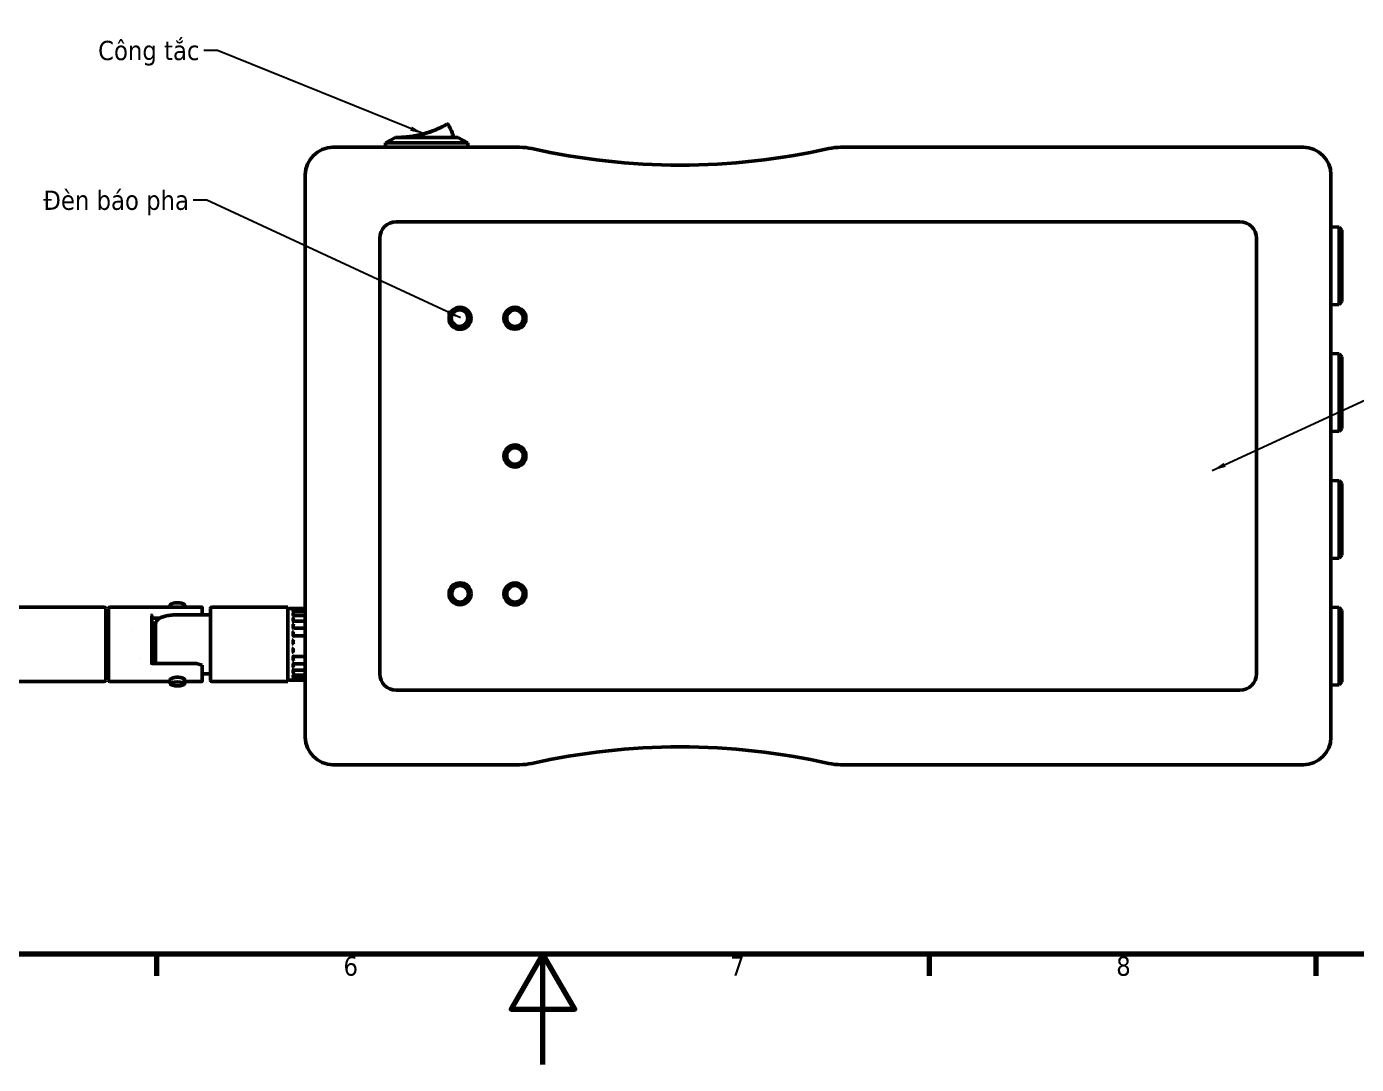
# Model space of a CAD drawing. Header units: millimetres. Extents: x -86 to 841, y -58 to 594.
# Drawn here: x 326.9 to 568, y 0 to 188.3 of the extents above; entities that cross this region are included whole.
import ezdxf

# ---------------------------------------------------------------- set-up
doc = ezdxf.new("R2010")
doc.units = ezdxf.units.MM
for name, color, linetype, lineweight in [('Border (ISO)', 7, 'Continuous', 70), ('Symbol (ISO)', 7, 'Continuous', 25), ('Visible (ISO)', 7, 'Continuous', 50)]:
    doc.layers.add(name, color=color, linetype=linetype, lineweight=lineweight)
doc.styles.add('Note Text (ISO)', font='tahoma.ttf')
doc.dimstyles.new('Default - Method 1b (ISO)$7', dxfattribs={"dimtxt": 3.5, "dimasz": 2.5, "dimexe": 3.175, "dimexo": 0, "dimgap": 0.762, "dimtad": 1, "dimtoh": 1, "dimrnd": 1e-08, "dimtxsty": 'Note Text (ISO)', "dimcen": 0.09, "dimdle": 10, "dimclrd": 256, "dimclre": 256, "dimclrt": 256, "dimazin": 2, "dimtfac": 1, "dimtmove": 0, "dimatfit": 3, "dimfxl": 1, "dimtolj": 1, "dimlwd": -1, "dimlwe": -1, "dimarcsym": 0})

# ---------------------------------------------------------------- blocks, each defined once
blk = doc.blocks.new('Borders Default Border')
at = {"layer": 'Border (ISO)'}
for p, q in [((350.42, 20), (350.42, 16.1)), ((490.58, 20), (490.58, 16.1)), ((560.67, 20), (560.67, 16.1))]:
    blk.add_line(p, q, dxfattribs=at)
at = {"layer": 'Border (ISO)', "flags": 128}
for points in [[(20, 20), (20, 574), (821, 574), (821, 20), (20, 20)], [(420.5, 0), (420.5, 20), (414.73, 10), (426.27, 10), (420.5, 20)]]:
    blk.add_lwpolyline(points, dxfattribs=at)
at = {"layer": 'Border (ISO)', "char_height": 3.5, "attachment_point": 7, "style": 'Note Text (ISO)'}
for s, insert in [('6', (384.34, 16.03)), ('7', (454.46, 16.1)), ('8', (524.48, 16.02))]:
    blk.add_mtext(s, dxfattribs=dict(at, insert=insert))

msp = doc.modelspace()

# ---------------------------------------------------------------- linework, layer by layer
at = {"layer": 'Visible (ISO)'}
for p, q in [((399.669, 169.044), (399.666, 169.054)), ((402.433, 170.202), (402.428, 170.211)), ((391.966, 167.176), (393.766, 168.176)), ((391.966, 167.176), (391.966, 166.376)), ((406.866, 167.176), (391.966, 167.176)), ((393.766, 168.176), (405.066, 168.176)), ((394.849, 168.189), (394.849, 168.199)), ((397.822, 168.564), (397.824, 168.554)), ((406.866, 167.176), (405.066, 168.176)), ((406.866, 167.176), (406.866, 166.376)), ((416.288, 166.376), (382.416, 166.376)), ((558.416, 166.376), (474.544, 166.376)), ((377.416, 161.376), (377.416, 59.376)), ((563.416, 59.376), (563.416, 161.376)), ((393.916, 152.876), (546.916, 152.876)), ((564.916, 151.894), (563.416, 151.946)), ((390.916, 70.876), (390.916, 149.876)), ((549.916, 149.876), (549.916, 70.876)), ((564.916, 151.894), (564.916, 137.859)), ((565.416, 151.358), (564.916, 151.894)), ((565.416, 138.395), (565.416, 151.358)), ((564.916, 137.859), (563.416, 137.806)), ((565.416, 138.395), (564.916, 137.859)), ((404.187, 136.89), (405.387, 136.89)), ((404.284, 136.9), (404.362, 136.9)), ((404.284, 136.9), (404.284, 136.89)), ((404.362, 136.9), (404.39, 136.9)), ((404.362, 136.9), (404.362, 136.89)), ((404.39, 136.9), (404.467, 136.9)), ((404.39, 136.9), (404.39, 136.89)), ((404.467, 136.9), (404.467, 136.89)), ((404.478, 136.9), (404.509, 136.9)), ((404.478, 136.9), (404.478, 136.89)), ((404.509, 136.9), (404.539, 136.9)), ((404.539, 136.9), (404.616, 136.9)), ((404.539, 136.9), (404.539, 136.89)), ((404.616, 136.9), (404.644, 136.9)), ((404.616, 136.9), (404.616, 136.89)), ((404.644, 136.9), (404.722, 136.9)), ((404.644, 136.9), (404.644, 136.89)), ((404.722, 136.9), (404.722, 136.89)), ((404.722, 136.9), (404.733, 136.9)), ((404.733, 136.9), (404.764, 136.9)), ((404.733, 136.9), (404.733, 136.89)), ((404.764, 136.9), (404.841, 136.9)), ((404.841, 136.9), (404.899, 136.9)), ((404.899, 136.9), (404.899, 136.89)), ((404.899, 136.9), (404.93, 136.9)), ((404.93, 136.9), (404.93, 136.89)), ((404.93, 136.9), (404.937, 136.9)), ((404.937, 136.9), (404.937, 136.89)), ((404.937, 136.9), (404.942, 136.9)), ((404.942, 136.9), (404.942, 136.89)), ((404.942, 136.9), (405.046, 136.9)), ((405.046, 136.9), (405.046, 136.89)), ((405.046, 136.9), (405.053, 136.9)), ((405.053, 136.9), (405.07, 136.9)), ((405.07, 136.9), (405.07, 136.89)), ((405.07, 136.9), (405.07, 136.9)), ((405.07, 136.9), (405.07, 136.89)), ((405.087, 136.9), (405.087, 136.89)), ((405.135, 136.9), (405.087, 136.9)), ((405.135, 136.9), (405.21, 136.9)), ((405.137, 136.9), (405.137, 137.333)), ((405.21, 136.9), (405.239, 136.9)), ((405.239, 136.9), (405.239, 136.89)), ((405.246, 136.9), (405.246, 136.89)), ((405.246, 136.9), (405.248, 136.9)), ((405.248, 136.9), (405.248, 136.89)), ((405.248, 136.9), (405.329, 136.9)), ((405.329, 136.9), (405.329, 136.89)), ((405.329, 136.9), (405.355, 136.9)), ((405.355, 136.9), (405.355, 136.89)), ((405.387, 136.89), (406.593, 136.89)), ((405.522, 136.9), (405.665, 136.9)), ((405.522, 136.9), (405.522, 136.89)), ((405.637, 136.9), (405.637, 137.356)), ((405.743, 136.9), (405.665, 136.9)), ((405.665, 136.9), (405.665, 136.89)), ((405.939, 136.9), (405.743, 136.9)), ((405.743, 136.9), (405.743, 136.89)), ((406.113, 136.9), (405.939, 136.9)), ((406.113, 136.9), (406.177, 136.9)), ((406.177, 136.9), (406.21, 136.9)), ((406.177, 136.9), (406.177, 136.89)), ((406.376, 136.9), (406.21, 136.9)), ((406.444, 136.9), (406.376, 136.9)), ((406.444, 136.9), (406.444, 136.89)), ((417.07, 134.319), (417.07, 136.434)), ((417.08, 136.23), (417.07, 136.23)), ((417.08, 136.168), (417.07, 136.168)), ((417.08, 136.146), (417.07, 136.146)), ((417.08, 136.084), (417.07, 136.084)), ((417.08, 136.075), (417.07, 136.075)), ((417.08, 136.027), (417.07, 136.027)), ((417.08, 135.965), (417.07, 135.965)), ((417.08, 135.942), (417.07, 135.942)), ((417.08, 135.88), (417.07, 135.88)), ((417.08, 135.871), (417.07, 135.871)), ((417.08, 135.739), (417.07, 135.739)), ((417.08, 135.713), (417.07, 135.713)), ((417.08, 135.708), (417.07, 135.708)), ((417.08, 135.704), (417.07, 135.704)), ((417.08, 135.62), (417.07, 135.62)), ((417.08, 135.602), (417.07, 135.602)), ((417.08, 135.602), (417.07, 135.602)), ((417.08, 135.588), (417.07, 135.588)), ((417.08, 135.466), (417.07, 135.466)), ((417.08, 135.461), (417.07, 135.461)), ((417.08, 135.459), (417.07, 135.459)), ((417.08, 135.395), (417.07, 135.395)), ((417.08, 135.374), (417.07, 135.374)), ((417.08, 135.24), (417.07, 135.24)), ((417.08, 135.126), (417.07, 135.126)), ((417.08, 135.063), (417.07, 135.063)), ((417.08, 136.23), (417.08, 136.168)), ((417.08, 136.168), (417.08, 136.146)), ((417.08, 136.146), (417.08, 136.084)), ((417.08, 136.075), (417.08, 136.05)), ((417.08, 136.05), (417.08, 136.027)), ((417.08, 136.027), (417.08, 135.965)), ((417.08, 135.965), (417.08, 135.942)), ((417.08, 135.942), (417.08, 135.88)), ((417.08, 135.88), (417.08, 135.871)), ((417.08, 135.871), (417.08, 135.847)), ((417.08, 135.847), (417.08, 135.785)), ((417.08, 135.785), (417.08, 135.739)), ((417.08, 135.739), (417.08, 135.713)), ((417.08, 135.713), (417.08, 135.708)), ((417.08, 135.708), (417.08, 135.704)), ((417.08, 135.704), (417.08, 135.62)), ((417.08, 135.62), (417.08, 135.615)), ((417.08, 135.615), (417.08, 135.602)), ((417.08, 135.602), (417.08, 135.602)), ((417.08, 135.549), (417.08, 135.588)), ((417.08, 135.549), (417.08, 135.49)), ((417.08, 135.49), (417.08, 135.466)), ((417.08, 135.461), (417.08, 135.459)), ((417.08, 135.459), (417.08, 135.395)), ((417.08, 135.395), (417.08, 135.374)), ((417.08, 135.24), (417.08, 135.126)), ((417.08, 135.063), (417.08, 135.126)), ((417.08, 134.906), (417.08, 135.063)), ((405.137, 133.391), (405.137, 133.482)), ((405.637, 133.368), (405.637, 133.482)), ((417.08, 134.716), (417.07, 134.716)), ((417.08, 134.502), (417.07, 134.502)), ((417.08, 134.767), (417.08, 134.906)), ((417.08, 134.767), (417.08, 134.716)), ((417.08, 134.716), (417.08, 134.69)), ((417.08, 134.557), (417.08, 134.69)), ((417.08, 134.502), (417.08, 134.557)), ((564.916, 128.894), (563.416, 128.946)), ((564.916, 128.894), (564.916, 114.859)), ((565.416, 128.358), (564.916, 128.894)), ((565.416, 115.395), (565.416, 128.358)), ((564.916, 114.859), (563.416, 114.806)), ((565.416, 115.395), (564.916, 114.859)), ((417.07, 109.319), (417.07, 111.434)), ((417.08, 111.23), (417.07, 111.23)), ((417.08, 111.168), (417.07, 111.168)), ((417.08, 111.146), (417.07, 111.146)), ((417.08, 111.084), (417.07, 111.084)), ((417.08, 111.075), (417.07, 111.075)), ((417.08, 111.027), (417.07, 111.027)), ((417.08, 110.965), (417.07, 110.965)), ((417.08, 110.942), (417.07, 110.942)), ((417.08, 111.23), (417.08, 111.168)), ((417.08, 111.168), (417.08, 111.146)), ((417.08, 111.146), (417.08, 111.084)), ((417.08, 111.075), (417.08, 111.05)), ((417.08, 111.05), (417.08, 111.027)), ((417.08, 111.027), (417.08, 110.965)), ((417.08, 110.965), (417.08, 110.942)), ((417.08, 110.942), (417.08, 110.88)), ((417.08, 110.88), (417.07, 110.88)), ((417.08, 110.871), (417.07, 110.871)), ((417.08, 110.739), (417.07, 110.739)), ((417.08, 110.713), (417.07, 110.713)), ((417.08, 110.708), (417.07, 110.708)), ((417.08, 110.704), (417.07, 110.704)), ((417.08, 110.62), (417.07, 110.62)), ((417.08, 110.602), (417.07, 110.602)), ((417.08, 110.602), (417.07, 110.602)), ((417.08, 110.588), (417.07, 110.588)), ((417.08, 110.466), (417.07, 110.466)), ((417.08, 110.461), (417.07, 110.461)), ((417.08, 110.459), (417.07, 110.459)), ((417.08, 110.395), (417.07, 110.395)), ((417.08, 110.374), (417.07, 110.374)), ((417.08, 110.24), (417.07, 110.24)), ((417.08, 110.126), (417.07, 110.126)), ((417.08, 110.063), (417.07, 110.063)), ((417.08, 109.716), (417.07, 109.716)), ((417.08, 109.502), (417.07, 109.502)), ((417.08, 110.88), (417.08, 110.871)), ((417.08, 110.871), (417.08, 110.847)), ((417.08, 110.847), (417.08, 110.785)), ((417.08, 110.785), (417.08, 110.739)), ((417.08, 110.739), (417.08, 110.713)), ((417.08, 110.713), (417.08, 110.708)), ((417.08, 110.708), (417.08, 110.704)), ((417.08, 110.704), (417.08, 110.62)), ((417.08, 110.62), (417.08, 110.615)), ((417.08, 110.615), (417.08, 110.602)), ((417.08, 110.602), (417.08, 110.602)), ((417.08, 110.549), (417.08, 110.588)), ((417.08, 110.549), (417.08, 110.49)), ((417.08, 110.49), (417.08, 110.466)), ((417.08, 110.461), (417.08, 110.459)), ((417.08, 110.459), (417.08, 110.395)), ((417.08, 110.395), (417.08, 110.374)), ((417.08, 110.24), (417.08, 110.126)), ((417.08, 110.063), (417.08, 110.126)), ((417.08, 109.906), (417.08, 110.063)), ((417.08, 109.767), (417.08, 109.906)), ((417.08, 109.767), (417.08, 109.716)), ((417.08, 109.716), (417.08, 109.69)), ((417.08, 109.557), (417.08, 109.69)), ((417.08, 109.502), (417.08, 109.557)), ((564.916, 105.894), (563.416, 105.946)), ((564.916, 105.894), (564.916, 91.859)), ((565.416, 105.358), (564.916, 105.894)), ((565.416, 92.395), (565.416, 105.358)), ((564.916, 91.859), (563.416, 91.806)), ((565.416, 92.395), (564.916, 91.859)), ((407.123, 84.319), (407.123, 86.434)), ((407.133, 86.23), (407.123, 86.23)), ((407.133, 86.168), (407.123, 86.168)), ((407.133, 86.146), (407.123, 86.146)), ((407.133, 86.084), (407.123, 86.084)), ((407.133, 86.075), (407.123, 86.075)), ((407.133, 86.027), (407.123, 86.027)), ((407.133, 85.965), (407.123, 85.965)), ((407.133, 85.942), (407.123, 85.942)), ((407.133, 85.88), (407.123, 85.88)), ((407.133, 85.871), (407.123, 85.871)), ((407.133, 85.739), (407.123, 85.739)), ((407.133, 85.713), (407.123, 85.713)), ((407.133, 85.708), (407.123, 85.708)), ((407.133, 85.704), (407.123, 85.704)), ((407.133, 85.62), (407.123, 85.62)), ((407.133, 85.602), (407.123, 85.602)), ((407.133, 85.602), (407.123, 85.602)), ((407.133, 85.588), (407.123, 85.588)), ((407.133, 85.466), (407.123, 85.466)), ((407.133, 85.461), (407.123, 85.461)), ((407.133, 85.459), (407.123, 85.459)), ((407.133, 85.395), (407.123, 85.395)), ((407.133, 85.374), (407.123, 85.374)), ((407.133, 85.24), (407.123, 85.24)), ((407.133, 85.126), (407.123, 85.126)), ((407.133, 85.063), (407.123, 85.063)), ((407.133, 84.716), (407.123, 84.716)), ((407.133, 84.502), (407.123, 84.502)), ((407.133, 86.23), (407.133, 86.168)), ((407.133, 86.168), (407.133, 86.146)), ((407.133, 86.146), (407.133, 86.084)), ((407.133, 86.075), (407.133, 86.05)), ((407.133, 86.05), (407.133, 86.027)), ((407.133, 86.027), (407.133, 85.965)), ((407.133, 85.965), (407.133, 85.942)), ((407.133, 85.942), (407.133, 85.88)), ((407.133, 85.88), (407.133, 85.871)), ((407.133, 85.871), (407.133, 85.847)), ((407.133, 85.847), (407.133, 85.785)), ((407.133, 85.785), (407.133, 85.739)), ((407.133, 85.739), (407.133, 85.713)), ((407.133, 85.713), (407.133, 85.708)), ((407.133, 85.708), (407.133, 85.704)), ((407.133, 85.704), (407.133, 85.62)), ((407.133, 85.62), (407.133, 85.615)), ((407.133, 85.615), (407.133, 85.602)), ((407.133, 85.602), (407.133, 85.602)), ((407.133, 85.549), (407.133, 85.588)), ((407.133, 85.549), (407.133, 85.49)), ((407.133, 85.49), (407.133, 85.466)), ((407.133, 85.461), (407.133, 85.459)), ((407.133, 85.459), (407.133, 85.395)), ((407.133, 85.395), (407.133, 85.374)), ((407.133, 85.24), (407.133, 85.126)), ((407.133, 85.063), (407.133, 85.126)), ((407.133, 84.906), (407.133, 85.063)), ((407.133, 84.767), (407.133, 84.906)), ((407.133, 84.767), (407.133, 84.716)), ((407.133, 84.716), (407.133, 84.69)), ((407.133, 84.557), (407.133, 84.69)), ((407.133, 84.502), (407.133, 84.557)), ((417.07, 84.304), (417.07, 86.419)), ((417.08, 86.215), (417.07, 86.215)), ((417.08, 86.153), (417.07, 86.153)), ((417.08, 86.131), (417.07, 86.131)), ((417.08, 86.069), (417.07, 86.069)), ((417.08, 86.06), (417.07, 86.06)), ((417.08, 86.011), (417.07, 86.011)), ((417.08, 85.95), (417.07, 85.95)), ((417.08, 85.927), (417.07, 85.927)), ((417.08, 85.865), (417.07, 85.865)), ((417.08, 85.856), (417.07, 85.856)), ((417.08, 85.724), (417.07, 85.724)), ((417.08, 85.698), (417.07, 85.698)), ((417.08, 85.693), (417.07, 85.693)), ((417.08, 85.689), (417.07, 85.689)), ((417.08, 85.605), (417.07, 85.605)), ((417.08, 85.587), (417.07, 85.587)), ((417.08, 85.587), (417.07, 85.587)), ((417.08, 85.573), (417.07, 85.573)), ((417.08, 85.451), (417.07, 85.451)), ((417.08, 85.446), (417.07, 85.446)), ((417.08, 85.444), (417.07, 85.444)), ((417.08, 85.38), (417.07, 85.38)), ((417.08, 85.359), (417.07, 85.359)), ((417.08, 85.225), (417.07, 85.225)), ((417.08, 85.111), (417.07, 85.111)), ((417.08, 85.048), (417.07, 85.048)), ((417.08, 84.701), (417.07, 84.701)), ((417.08, 84.487), (417.07, 84.487)), ((417.08, 86.215), (417.08, 86.153)), ((417.08, 86.153), (417.08, 86.131)), ((417.08, 86.131), (417.08, 86.069)), ((417.08, 86.06), (417.08, 86.035)), ((417.08, 86.035), (417.08, 86.011)), ((417.08, 86.011), (417.08, 85.95)), ((417.08, 85.95), (417.08, 85.927)), ((417.08, 85.927), (417.08, 85.865)), ((417.08, 85.865), (417.08, 85.856)), ((417.08, 85.856), (417.08, 85.832)), ((417.08, 85.832), (417.08, 85.77)), ((417.08, 85.77), (417.08, 85.724)), ((417.08, 85.724), (417.08, 85.698)), ((417.08, 85.698), (417.08, 85.693)), ((417.08, 85.693), (417.08, 85.689)), ((417.08, 85.689), (417.08, 85.605)), ((417.08, 85.605), (417.08, 85.6)), ((417.08, 85.6), (417.08, 85.587)), ((417.08, 85.587), (417.08, 85.587)), ((417.08, 85.534), (417.08, 85.573)), ((417.08, 85.534), (417.08, 85.474)), ((417.08, 85.474), (417.08, 85.451)), ((417.08, 85.446), (417.08, 85.444)), ((417.08, 85.444), (417.08, 85.38)), ((417.08, 85.38), (417.08, 85.359)), ((417.08, 85.225), (417.08, 85.111)), ((417.08, 85.048), (417.08, 85.111)), ((417.08, 84.891), (417.08, 85.048)), ((417.08, 84.752), (417.08, 84.891)), ((417.08, 84.752), (417.08, 84.701)), ((417.08, 84.701), (417.08, 84.675)), ((417.08, 84.542), (417.08, 84.675)), ((417.08, 84.487), (417.08, 84.542)), ((265.186, 82.956), (340.966, 82.956)), ((341.216, 82.706), (341.216, 69.706)), ((341.716, 69.706), (341.716, 82.706)), ((341.966, 82.956), (358.616, 82.956)), ((352.841, 82.956), (352.841, 83.063)), ((355.591, 82.956), (355.591, 83.063)), ((358.716, 81.575), (358.716, 82.856)), ((358.716, 82.856), (358.716, 82.856)), ((360.216, 69.706), (360.216, 82.706)), ((374.216, 82.956), (360.466, 82.956)), ((374.216, 82.956), (374.216, 69.456)), ((374.466, 82.706), (377.416, 82.706)), ((375.216, 82.632), (375.216, 82.691)), ((375.216, 82.235), (375.216, 82.414)), ((375.316, 82.606), (377.416, 82.606)), ((375.316, 82.176), (377.416, 82.176)), ((564.916, 82.894), (563.416, 82.946)), ((564.916, 82.894), (564.916, 68.859)), ((565.416, 82.358), (564.916, 82.894)), ((565.416, 69.395), (565.416, 82.358)), ((349.575, 81.436), (349.575, 72.785)), ((351.017, 80.947), (349.575, 80.947)), ((350.272, 80.072), (349.575, 80.072)), ((350.216, 79.699), (350.216, 73.004)), ((359.966, 81.575), (354.216, 81.575)), ((375.216, 81.512), (375.216, 81.803)), ((375.216, 80.504), (375.216, 80.89)), ((375.216, 79.263), (375.216, 79.725)), ((375.316, 81.429), (377.416, 81.429)), ((375.316, 80.407), (377.416, 80.407)), ((341.716, 78.706), (341.216, 78.706)), ((345.948, 78.706), (345.948, 78.706)), ((350.216, 79.196), (349.575, 79.196)), ((375.216, 78.37), (375.216, 77.858)), ((375.316, 79.163), (377.416, 79.163)), ((375.316, 77.766), (377.416, 77.766)), ((375.216, 76.364), (375.216, 76.898)), ((375.216, 74.861), (375.216, 75.389)), ((341.716, 73.706), (341.216, 73.706)), ((347.387, 73.706), (347.386, 73.706)), ((357.675, 72.753), (349.82, 72.753)), ((350.216, 73.004), (350.216, 72.753)), ((358.716, 72.453), (357.703, 72.749)), ((358.716, 72.453), (358.716, 72.445)), ((358.716, 70.699), (358.716, 72.445)), ((375.216, 73.43), (375.216, 73.923)), ((375.216, 72.15), (375.216, 72.581)), ((377.416, 74.02), (375.316, 74.02)), ((377.416, 72.681), (375.316, 72.681)), ((349.412, 71.464), (349.412, 71.464)), ((359.966, 70.836), (358.716, 70.836)), ((358.716, 70.699), (358.716, 69.556)), ((375.216, 71.088), (375.216, 71.435)), ((375.216, 70.302), (375.216, 70.545)), ((375.216, 69.834), (375.216, 69.961)), ((377.416, 71.527), (375.316, 71.527)), ((377.416, 70.619), (375.316, 70.619)), ((377.416, 70.007), (375.316, 70.007)), ((265.186, 69.456), (340.966, 69.456)), ((341.966, 69.456), (352.841, 69.456)), ((352.841, 69.349), (352.841, 69.655)), ((355.591, 69.349), (355.591, 69.654)), ((355.591, 69.456), (358.616, 69.456)), ((374.216, 69.456), (360.466, 69.456)), ((374.466, 69.706), (375.216, 69.706)), ((375.216, 69.706), (375.216, 69.713)), ((377.416, 69.724), (375.316, 69.724)), ((375.316, 69.717), (377.416, 69.717)), ((546.916, 67.876), (393.916, 67.876)), ((564.916, 68.859), (563.416, 68.806)), ((565.416, 69.395), (564.916, 68.859)), ((382.416, 54.376), (416.288, 54.376)), ((474.544, 54.376), (558.416, 54.376))]:
    msp.add_line(p, q, dxfattribs=at)
for centre, radius in [((405.477, 135.362), 2), ((405.387, 135.39), 1.5), ((415.432, 135.376), 2), ((415.432, 135.376), 1.5), ((415.432, 110.376), 2), ((415.432, 110.376), 1.5), ((405.485, 85.376), 2), ((405.485, 85.376), 1.5), ((415.432, 85.361), 2), ((415.432, 85.361), 1.5)]:
    msp.add_circle(centre, radius, dxfattribs=at)
for centre, radius, start, end in [((394.166, 186.055), 17.879, 270.80255, 299.98424), ((394.166, 186.055), 17.869, 287.92667, 297.54075), ((403.201, 170.396), 0.2, 26.32444, 119.98424), ((385.455, 161.615), 20, 19.1496, 26.32444), ((394.419, 167.978), 0.2, 90.80255, 97.63601), ((382.416, 161.376), 5, 90, 180), ((416.288, 156.376), 10, 77.37061, 90), ((445.416, 286.376), 123.223, 257.37061, 282.62939), ((474.544, 156.376), 10, 90, 102.62939), ((558.416, 161.376), 5, 0, 90), ((393.916, 149.876), 3, 90, 180), ((546.916, 149.876), 3, 0, 90), ((405.387, 135.39), 1.925, 200.60671, 51.1893), ((415.432, 135.376), 1.95, 32.83942, 327.16059), ((416.702, 135.376), 0.457, 325.90586, 34.09415), ((415.432, 110.376), 1.95, 32.83942, 327.16059), ((416.702, 110.376), 0.457, 325.90586, 34.09415), ((405.485, 85.376), 1.95, 32.83942, 327.16059), ((415.432, 85.361), 1.95, 32.83942, 327.16059), ((406.755, 85.376), 0.457, 325.79201, 34.20799), ((416.702, 85.361), 0.457, 325.90586, 34.09415), ((340.966, 82.706), 0.25, 0, 90), ((341.966, 82.706), 0.25, 90, 180), ((358.616, 82.856), 0.1, 0, 90), ((360.466, 82.706), 0.25, 90, 180), ((374.466, 82.456), 0.25, 90, 180), ((375.316, 82.276), 0.1, 245.68827, 270), ((375.316, 82.706), 0.1, 259.85597, 270), ((359.966, 81.825), 0.25, 270, 0), ((375.316, 80.507), 0.1, 207.15448, 270), ((375.316, 81.529), 0.1, 229.13662, 270), ((375.316, 79.263), 0.1, 180, 270), ((375.316, 77.866), 0.1, 180, 270), ((357.675, 72.653), 0.1, 73.72599, 90), ((375.316, 73.92), 0.1, 90, 180), ((375.316, 72.581), 0.1, 90, 170.46525), ((359.966, 70.586), 0.25, 0, 90), ((374.466, 69.956), 0.25, 180, 270), ((375.316, 71.427), 0.1, 90, 142.23354), ((375.316, 70.519), 0.1, 90, 123.19831), ((375.316, 69.907), 0.1, 90, 107.93153), ((393.916, 70.876), 3, 180, 270), ((546.916, 70.876), 3, 270, 0), ((340.966, 69.706), 0.25, 270, 0), ((341.966, 69.706), 0.25, 180, 270), ((358.616, 69.556), 0.1, 270, 0), ((360.466, 69.706), 0.25, 180, 270), ((375.316, 69.624), 0.1, 90, 94.28966), ((375.316, 69.617), 0.1, 90, 93.45535), ((382.416, 59.376), 5, 180, 270), ((558.416, 59.376), 5, 270, 0), ((445.416, -65.624), 123.223, 77.37061, 102.62939), ((416.288, 64.376), 10, 270, 282.62939), ((474.544, 64.376), 10, 257.37061, 270)]:
    msp.add_arc(centre, radius, start, end, dxfattribs=at)
for centre, major_axis, ratio, start_param, end_param in [((354.216, 83.379), (-1.25, 0), 0.2919282, 3.4141362, 6.0106418), ((354.216, 83.379), (-1.25, 0), 0.2919282, 3.4141362, 6.0106418), ((358.616, 72.378), (-0.0982, -0.0736), 0.255044, 2.1672409, 2.9526391)]:
    msp.add_ellipse(centre, major_axis=major_axis, ratio=ratio, start_param=start_param, end_param=end_param, dxfattribs=at)
for major_axis in [(-1.25, 0), (1.25, 0)]:
    msp.add_ellipse((354.216, 69.032), major_axis=major_axis, ratio=0.2919282, dxfattribs=at)
for points, knots in [([(397.822, 168.564), (397.822, 168.564), (397.784, 168.556), (397.635, 168.526), (397.529, 168.505), (397.252, 168.454), (397.093, 168.427), (396.73, 168.37), (396.54, 168.344), (396.146, 168.295), (395.955, 168.275), (395.59, 168.242), (395.428, 168.23), (395.147, 168.213), (395.039, 168.207), (394.887, 168.201), (394.849, 168.199), (394.849, 168.199)], [0.50005929, 0.50005929, 0.50005929, 0.50005929, 0.5625, 0.5625, 0.625, 0.625, 0.6875, 0.6875, 0.75, 0.75, 0.8125, 0.8125, 0.875, 0.875, 0.9375, 0.9375, 0.99994032, 0.99994032, 0.99994032, 0.99994032]), ([(353.012, 83.477), (352.996, 83.46), (352.979, 83.441), (352.947, 83.399), (352.932, 83.376), (352.903, 83.325), (352.889, 83.296), (352.867, 83.235), (352.857, 83.203), (352.844, 83.134), (352.841, 83.098), (352.841, 83.063)], [1.29825277, 1.29825277, 1.29825277, 1.29825277, 1.35276148, 1.35276148, 1.4072702, 1.4072702, 1.46177891, 1.46177891, 1.51628762, 1.51628762, 1.57079633, 1.57079633, 1.57079633, 1.57079633]), ([(355.591, 83.063), (355.591, 83.098), (355.588, 83.134), (355.575, 83.203), (355.565, 83.235), (355.543, 83.296), (355.529, 83.325), (355.5, 83.376), (355.485, 83.399), (355.453, 83.441), (355.436, 83.46), (355.42, 83.477)], [4.71238898, 4.71238898, 4.71238898, 4.71238898, 4.76689769, 4.76689769, 4.8214064, 4.8214064, 4.87591511, 4.87591511, 4.93042382, 4.93042382, 4.98493253, 4.98493253, 4.98493253, 4.98493253]), ([(375.316, 82.7), (375.296, 82.699), (375.276, 82.698), (375.259, 82.697), (375.246, 82.696), (375.234, 82.695), (375.226, 82.694), (375.219, 82.693), (375.216, 82.692), (375.216, 82.691)], [-0.000142523, -0.000142523, -0.000142523, -0.000142523, 0.008357992, 0.008357992, 0.008357992, 0.014508437, 0.014508437, 0.014508437, 0.019020499, 0.019020499, 0.019020499, 0.019020499]), ([(375.216, 82.632), (375.216, 82.63), (375.219, 82.627), (375.226, 82.624), (375.234, 82.621), (375.246, 82.618), (375.259, 82.615), (375.276, 82.611), (375.296, 82.608), (375.316, 82.604)], [0.045687948, 0.045687948, 0.045687948, 0.045687948, 0.049962833, 0.049962833, 0.049962833, 0.055789981, 0.055789981, 0.055789981, 0.063843667, 0.063843667, 0.063843667, 0.063843667]), ([(375.316, 82.464), (375.296, 82.458), (375.276, 82.453), (375.259, 82.446), (375.246, 82.442), (375.234, 82.436), (375.226, 82.429), (375.219, 82.425), (375.216, 82.419), (375.216, 82.414)], [-0.000142522, -0.000142522, -0.000142522, -0.000142522, 0.00835799, 0.00835799, 0.00835799, 0.014508434, 0.014508434, 0.014508434, 0.019020495, 0.019020495, 0.019020495, 0.019020495]), ([(375.216, 82.235), (375.216, 82.228), (375.219, 82.222), (375.226, 82.215), (375.234, 82.206), (375.246, 82.199), (375.259, 82.192), (375.276, 82.183), (375.296, 82.175), (375.316, 82.167)], [0.045687926, 0.045687926, 0.045687926, 0.045687926, 0.04996281, 0.04996281, 0.04996281, 0.055789955, 0.055789955, 0.055789955, 0.063843637, 0.063843637, 0.063843637, 0.063843637]), ([(349.545, 81.458), (349.546, 81.458), (349.546, 81.458), (349.551, 81.459), (349.556, 81.46), (349.561, 81.46), (349.563, 81.459), (349.565, 81.458), (349.566, 81.458), (349.568, 81.456), (349.569, 81.455), (349.571, 81.452), (349.572, 81.45), (349.574, 81.444), (349.575, 81.44), (349.575, 81.436)], [-0.0313956341, -0.0313956341, -0.0313956341, -0.0313956341, -0.0311384342, -0.0311384342, -0.028930277, -0.028930277, -0.0279246079, -0.0279246079, -0.0271656127, -0.0271656127, -0.0263323304, -0.0263323304, -0.0249400368, -0.0249400368, -0.0230628071, -0.0230628071, -0.0230628071, -0.0230628071]), ([(354.216, 81.575), (353.871, 81.575), (353.527, 81.559), (352.862, 81.496), (352.543, 81.449), (351.947, 81.323), (351.671, 81.244), (351.161, 81.039), (350.923, 80.919), (350.605, 80.633), (350.517, 80.538), (350.337, 80.266), (350.251, 80.069), (350.219, 79.799), (350.216, 79.749), (350.216, 79.699)], [0, 0, 0, 0, 0.3141593, 0.3141593, 0.6283185, 0.6283185, 0.9424778, 0.9424778, 1.2566371, 1.2566371, 1.3794039, 1.3794039, 1.5360689, 1.5360689, 1.5707963, 1.5707963, 1.5707963, 1.5707963]), ([(375.316, 81.89), (375.296, 81.88), (375.276, 81.87), (375.259, 81.859), (375.246, 81.851), (375.234, 81.841), (375.226, 81.829), (375.219, 81.821), (375.216, 81.812), (375.216, 81.803)], [-0.000142522, -0.000142522, -0.000142522, -0.000142522, 0.008357989, 0.008357989, 0.008357989, 0.014508432, 0.014508432, 0.014508432, 0.019020492, 0.019020492, 0.019020492, 0.019020492]), ([(375.216, 81.512), (375.216, 81.502), (375.219, 81.492), (375.226, 81.482), (375.234, 81.469), (375.246, 81.457), (375.259, 81.447), (375.276, 81.434), (375.296, 81.422), (375.316, 81.41)], [0.045687943, 0.045687943, 0.045687943, 0.045687943, 0.049962828, 0.049962828, 0.049962828, 0.055789975, 0.055789975, 0.055789975, 0.06384366, 0.06384366, 0.06384366, 0.06384366]), ([(375.316, 81.009), (375.296, 80.996), (375.276, 80.982), (375.259, 80.967), (375.246, 80.956), (375.234, 80.942), (375.226, 80.926), (375.219, 80.915), (375.216, 80.902), (375.216, 80.89)], [-0.000142522, -0.000142522, -0.000142522, -0.000142522, 0.008357985, 0.008357985, 0.008357985, 0.014508425, 0.014508425, 0.014508425, 0.019020483, 0.019020483, 0.019020483, 0.019020483]), ([(375.216, 80.504), (375.216, 80.49), (375.219, 80.477), (375.226, 80.464), (375.234, 80.447), (375.246, 80.432), (375.259, 80.419), (375.276, 80.402), (375.296, 80.386), (375.316, 80.371)], [0.045687931, 0.045687931, 0.045687931, 0.045687931, 0.049962815, 0.049962815, 0.049962815, 0.055789961, 0.055789961, 0.055789961, 0.063843643, 0.063843643, 0.063843643, 0.063843643]), ([(375.316, 79.87), (375.296, 79.854), (375.276, 79.837), (375.259, 79.818), (375.246, 79.804), (375.234, 79.788), (375.226, 79.768), (375.219, 79.754), (375.216, 79.74), (375.216, 79.725)], [-0.000142523, -0.000142523, -0.000142523, -0.000142523, 0.008357993, 0.008357993, 0.008357993, 0.014508439, 0.014508439, 0.014508439, 0.019020502, 0.019020502, 0.019020502, 0.019020502]), ([(375.216, 79.263), (375.216, 79.247), (375.219, 79.232), (375.226, 79.217), (375.234, 79.197), (375.246, 79.179), (375.259, 79.164), (375.276, 79.144), (375.296, 79.126), (375.316, 79.108)], [0.045687927, 0.045687927, 0.045687927, 0.045687927, 0.049962811, 0.049962811, 0.049962811, 0.055789956, 0.055789956, 0.055789956, 0.063843638, 0.063843638, 0.063843638, 0.063843638]), ([(375.316, 78.533), (375.296, 78.515), (375.276, 78.496), (375.259, 78.474), (375.246, 78.459), (375.234, 78.44), (375.226, 78.419), (375.219, 78.403), (375.216, 78.386), (375.216, 78.37)], [-0.000142523, -0.000142523, -0.000142523, -0.000142523, 0.008357993, 0.008357993, 0.008357993, 0.014508439, 0.014508439, 0.014508439, 0.019020501, 0.019020501, 0.019020501, 0.019020501]), ([(375.216, 77.858), (375.216, 77.841), (375.219, 77.824), (375.226, 77.807), (375.234, 77.785), (375.246, 77.766), (375.259, 77.75), (375.276, 77.728), (375.296, 77.708), (375.316, 77.689)], [0.045687951, 0.045687951, 0.045687951, 0.045687951, 0.049962837, 0.049962837, 0.049962837, 0.055789986, 0.055789986, 0.055789986, 0.063843672, 0.063843672, 0.063843672, 0.063843672]), ([(375.316, 77.071), (375.296, 77.051), (375.276, 77.031), (375.259, 77.008), (375.246, 76.992), (375.234, 76.972), (375.226, 76.95), (375.219, 76.933), (375.216, 76.915), (375.216, 76.898)], [-0.000142522, -0.000142522, -0.000142522, -0.000142522, 0.008357985, 0.008357985, 0.008357985, 0.014508426, 0.014508426, 0.014508426, 0.019020485, 0.019020485, 0.019020485, 0.019020485]), ([(375.216, 76.364), (375.216, 76.346), (375.219, 76.328), (375.226, 76.311), (375.234, 76.289), (375.246, 76.269), (375.259, 76.252), (375.276, 76.23), (375.296, 76.209), (375.316, 76.189)], [0.045687932, 0.045687932, 0.045687932, 0.045687932, 0.049962816, 0.049962816, 0.049962816, 0.055789962, 0.055789962, 0.055789962, 0.063843645, 0.063843645, 0.063843645, 0.063843645]), ([(375.316, 75.562), (375.296, 75.542), (375.276, 75.522), (375.259, 75.499), (375.246, 75.483), (375.234, 75.463), (375.226, 75.44), (375.219, 75.424), (375.216, 75.406), (375.216, 75.389)], [-0.000142523, -0.000142523, -0.000142523, -0.000142523, 0.008357991, 0.008357991, 0.008357991, 0.014508435, 0.014508435, 0.014508435, 0.019020496, 0.019020496, 0.019020496, 0.019020496]), ([(375.216, 74.861), (375.216, 74.843), (375.219, 74.826), (375.226, 74.81), (375.234, 74.787), (375.246, 74.768), (375.259, 74.752), (375.276, 74.73), (375.296, 74.71), (375.316, 74.691)], [0.045687959, 0.045687959, 0.045687959, 0.045687959, 0.049962846, 0.049962846, 0.049962846, 0.055789995, 0.055789995, 0.055789995, 0.063843682, 0.063843682, 0.063843682, 0.063843682]), ([(349.553, 72.798), (349.553, 72.798), (349.552, 72.799), (349.549, 72.801), (349.547, 72.803), (349.545, 72.805)], [-0.0783666139, -0.0783666139, -0.0783666139, -0.0783666139, -0.0779304583, -0.0779304583, -0.0770926516, -0.0770926516, -0.0770926516, -0.0770926516]), ([(349.575, 72.785), (349.575, 72.785), (349.574, 72.785), (349.573, 72.784), (349.572, 72.784), (349.57, 72.785), (349.569, 72.786), (349.567, 72.787), (349.566, 72.788), (349.563, 72.789), (349.562, 72.79), (349.558, 72.793), (349.556, 72.795), (349.553, 72.798)], [-0.0851610055, -0.0851610055, -0.0851610055, -0.0851610055, -0.0837253972, -0.0837253972, -0.08211457, -0.08211457, -0.0812512414, -0.0812512414, -0.08052568, -0.08052568, -0.0796423746, -0.0796423746, -0.0783751432, -0.0783751432, -0.0783751432, -0.0783751432]), ([(349.575, 72.787), (349.583, 72.784), (349.592, 72.781), (349.617, 72.774), (349.632, 72.77), (349.664, 72.764), (349.682, 72.761), (349.719, 72.757), (349.739, 72.755), (349.779, 72.753), (349.799, 72.753), (349.82, 72.753)], [2.20554928, 2.20554928, 2.20554928, 2.20554928, 2.37513384, 2.37513384, 2.56674854, 2.56674854, 2.75836324, 2.75836324, 2.94997795, 2.94997795, 3.14159265, 3.14159265, 3.14159265, 3.14159265]), ([(375.316, 74.088), (375.296, 74.069), (375.276, 74.049), (375.259, 74.028), (375.246, 74.013), (375.234, 73.994), (375.226, 73.972), (375.219, 73.957), (375.216, 73.94), (375.216, 73.923)], [-0.000142523, -0.000142523, -0.000142523, -0.000142523, 0.008357995, 0.008357995, 0.008357995, 0.014508442, 0.014508442, 0.014508442, 0.019020506, 0.019020506, 0.019020506, 0.019020506]), ([(375.216, 73.43), (375.216, 73.414), (375.219, 73.399), (375.226, 73.383), (375.234, 73.363), (375.246, 73.345), (375.259, 73.33), (375.276, 73.31), (375.296, 73.292), (375.316, 73.274)], [0.045687942, 0.045687942, 0.045687942, 0.045687942, 0.049962827, 0.049962827, 0.049962827, 0.055789974, 0.055789974, 0.055789974, 0.063843659, 0.063843659, 0.063843659, 0.063843659]), ([(375.316, 72.728), (375.296, 72.711), (375.276, 72.693), (375.259, 72.674), (375.246, 72.661), (375.234, 72.644), (375.226, 72.625), (375.219, 72.611), (375.216, 72.596), (375.216, 72.581)], [-0.000142522, -0.000142522, -0.000142522, -0.000142522, 0.008357982, 0.008357982, 0.008357982, 0.01450842, 0.01450842, 0.01450842, 0.019020476, 0.019020476, 0.019020476, 0.019020476]), ([(352.845, 69.688), (352.851, 69.721), (352.863, 69.752), (352.908, 69.827), (352.947, 69.868), (353.068, 69.965), (353.164, 70.02), (353.386, 70.112), (353.512, 70.152), (353.78, 70.21), (353.924, 70.229), (354.118, 70.239), (354.167, 70.241), (354.358, 70.241), (354.502, 70.229), (354.772, 70.187), (354.901, 70.156), (355.133, 70.08), (355.237, 70.034), (355.409, 69.934), (355.478, 69.88), (355.565, 69.771), (355.591, 69.714), (355.591, 69.654)], [0.00736829, 0.00736829, 0.00736829, 0.00736829, 0.02737172, 0.02737172, 0.05980019, 0.05980019, 0.10726256, 0.10726256, 0.1519218, 0.1519218, 0.19571022, 0.19571022, 0.21044565, 0.21044565, 0.25302365, 0.25302365, 0.29578821, 0.29578821, 0.33911707, 0.33911707, 0.38369293, 0.38369293, 0.41981857, 0.41981857, 0.41981857, 0.41981857]), ([(375.216, 72.15), (375.216, 72.136), (375.219, 72.122), (375.226, 72.109), (375.234, 72.091), (375.246, 72.076), (375.259, 72.063), (375.276, 72.046), (375.296, 72.03), (375.316, 72.015)], [0.045687931, 0.045687931, 0.045687931, 0.045687931, 0.049962815, 0.049962815, 0.049962815, 0.055789961, 0.055789961, 0.055789961, 0.063843643, 0.063843643, 0.063843643, 0.063843643]), ([(375.316, 71.555), (375.296, 71.541), (375.276, 71.527), (375.259, 71.511), (375.246, 71.5), (375.234, 71.486), (375.226, 71.47), (375.219, 71.459), (375.216, 71.447), (375.216, 71.435)], [-0.000142523, -0.000142523, -0.000142523, -0.000142523, 0.008357992, 0.008357992, 0.008357992, 0.014508438, 0.014508438, 0.014508438, 0.0190205, 0.0190205, 0.0190205, 0.0190205]), ([(375.216, 71.088), (375.216, 71.077), (375.219, 71.066), (375.226, 71.056), (375.234, 71.042), (375.246, 71.03), (375.259, 71.02), (375.276, 71.006), (375.296, 70.994), (375.316, 70.982)], [0.045687942, 0.045687942, 0.045687942, 0.045687942, 0.049962827, 0.049962827, 0.049962827, 0.055789974, 0.055789974, 0.055789974, 0.063843658, 0.063843658, 0.063843658, 0.063843658]), ([(375.316, 70.633), (375.296, 70.623), (375.276, 70.612), (375.259, 70.601), (375.246, 70.593), (375.234, 70.583), (375.226, 70.571), (375.219, 70.563), (375.216, 70.554), (375.216, 70.545)], [-0.000142522, -0.000142522, -0.000142522, -0.000142522, 0.008357989, 0.008357989, 0.008357989, 0.014508433, 0.014508433, 0.014508433, 0.019020493, 0.019020493, 0.019020493, 0.019020493]), ([(375.216, 70.302), (375.216, 70.294), (375.219, 70.287), (375.226, 70.28), (375.234, 70.27), (375.246, 70.262), (375.259, 70.256), (375.276, 70.247), (375.296, 70.239), (375.316, 70.231)], [0.045687934, 0.045687934, 0.045687934, 0.045687934, 0.049962819, 0.049962819, 0.049962819, 0.055789965, 0.055789965, 0.055789965, 0.063843648, 0.063843648, 0.063843648, 0.063843648]), ([(375.316, 70.012), (375.296, 70.006), (375.276, 69.999), (375.259, 69.993), (375.246, 69.988), (375.234, 69.982), (375.226, 69.976), (375.219, 69.971), (375.216, 69.966), (375.216, 69.961)], [-0.000142523, -0.000142523, -0.000142523, -0.000142523, 0.008357992, 0.008357992, 0.008357992, 0.014508438, 0.014508438, 0.014508438, 0.0190205, 0.0190205, 0.0190205, 0.0190205]), ([(353.012, 68.934), (352.996, 68.951), (352.979, 68.97), (352.947, 69.012), (352.932, 69.035), (352.903, 69.087), (352.889, 69.115), (352.867, 69.176), (352.857, 69.209), (352.844, 69.277), (352.841, 69.313), (352.841, 69.349)], [4.43984543, 4.43984543, 4.43984543, 4.43984543, 4.49435414, 4.49435414, 4.54886285, 4.54886285, 4.60337156, 4.60337156, 4.65788027, 4.65788027, 4.71238898, 4.71238898, 4.71238898, 4.71238898]), ([(355.591, 69.349), (355.591, 69.313), (355.588, 69.277), (355.575, 69.209), (355.565, 69.176), (355.543, 69.115), (355.529, 69.087), (355.5, 69.035), (355.485, 69.012), (355.453, 68.97), (355.436, 68.951), (355.42, 68.934)], [1.57079633, 1.57079633, 1.57079633, 1.57079633, 1.62530504, 1.62530504, 1.67981375, 1.67981375, 1.73432246, 1.73432246, 1.78883117, 1.78883117, 1.84333988, 1.84333988, 1.84333988, 1.84333988]), ([(375.216, 69.834), (375.216, 69.83), (375.219, 69.827), (375.226, 69.824), (375.234, 69.819), (375.246, 69.816), (375.259, 69.813), (375.276, 69.809), (375.296, 69.805), (375.316, 69.802)], [0.045687934, 0.045687934, 0.045687934, 0.045687934, 0.049962818, 0.049962818, 0.049962818, 0.055789964, 0.055789964, 0.055789964, 0.063843647, 0.063843647, 0.063843647, 0.063843647]), ([(375.316, 69.724), (375.296, 69.723), (375.276, 69.721), (375.259, 69.72), (375.246, 69.719), (375.234, 69.717), (375.226, 69.716), (375.219, 69.715), (375.216, 69.714), (375.216, 69.713)], [-0.000142522, -0.000142522, -0.000142522, -0.000142522, 0.00835799, 0.00835799, 0.00835799, 0.014508433, 0.014508433, 0.014508433, 0.019020494, 0.019020494, 0.019020494, 0.019020494]), ([(375.216, 69.709), (375.216, 69.71), (375.219, 69.711), (375.226, 69.711), (375.234, 69.712), (375.246, 69.713), (375.259, 69.714), (375.274, 69.715), (375.292, 69.716), (375.31, 69.717)], [0.045687949, 0.045687949, 0.045687949, 0.045687949, 0.049962835, 0.049962835, 0.049962835, 0.055789983, 0.055789983, 0.055789983, 0.063033136, 0.063033136, 0.063033136, 0.063033136])]:
    msp.add_open_spline(points, degree=3, knots=knots, dxfattribs=at)
for points in [[(349.643, 81.502), (349.613, 81.486), (349.578, 81.466), (349.545, 81.458)], [(349.545, 72.805), (349.578, 72.777), (349.613, 72.737), (349.643, 72.703)]]:
    msp.add_open_spline(points, degree=3, dxfattribs=at)

# ---------------------------------------------------------------- block references
msp.add_blockref('Borders Default Border', (0, 0))

# ---------------------------------------------------------------- texts
at = {"layer": 'Symbol (ISO)', "char_height": 3.5, "attachment_point": 3, "style": 'Note Text (ISO)'}
for s, insert, width in [('\\fTahoma|b0|i0;Công tắc', (358.22, 185.695), 18.70827), ('\\fTahoma|b0|i0;Đèn báo pha', (356.317, 158.53), 27.25405)]:
    msp.add_mtext(s, dxfattribs=dict(at, insert=insert, width=width))

# ---------------------------------------------------------------- leaders
at = {"layer": 'Symbol (ISO)', "annotation_type": 0, "has_hookline": 1}
for points, hookline_direction, text_width in [([(398.912, 168.818), (361.482, 183.945), (358.982, 183.945)], 1, 18.475), ([(405.534, 135.416), (359.579, 156.78), (357.079, 156.78)], 1, 26.905), ([(541.89, 107.724), (579.542, 125.134), (582.042, 125.134)], 0, 30.031)]:
    msp.add_leader(points, dimstyle='Default - Method 1b (ISO)$7', override={"dimtad": 0}, dxfattribs=dict(at, hookline_direction=hookline_direction, text_width=text_width))

doc.saveas('drawing.dxf')
